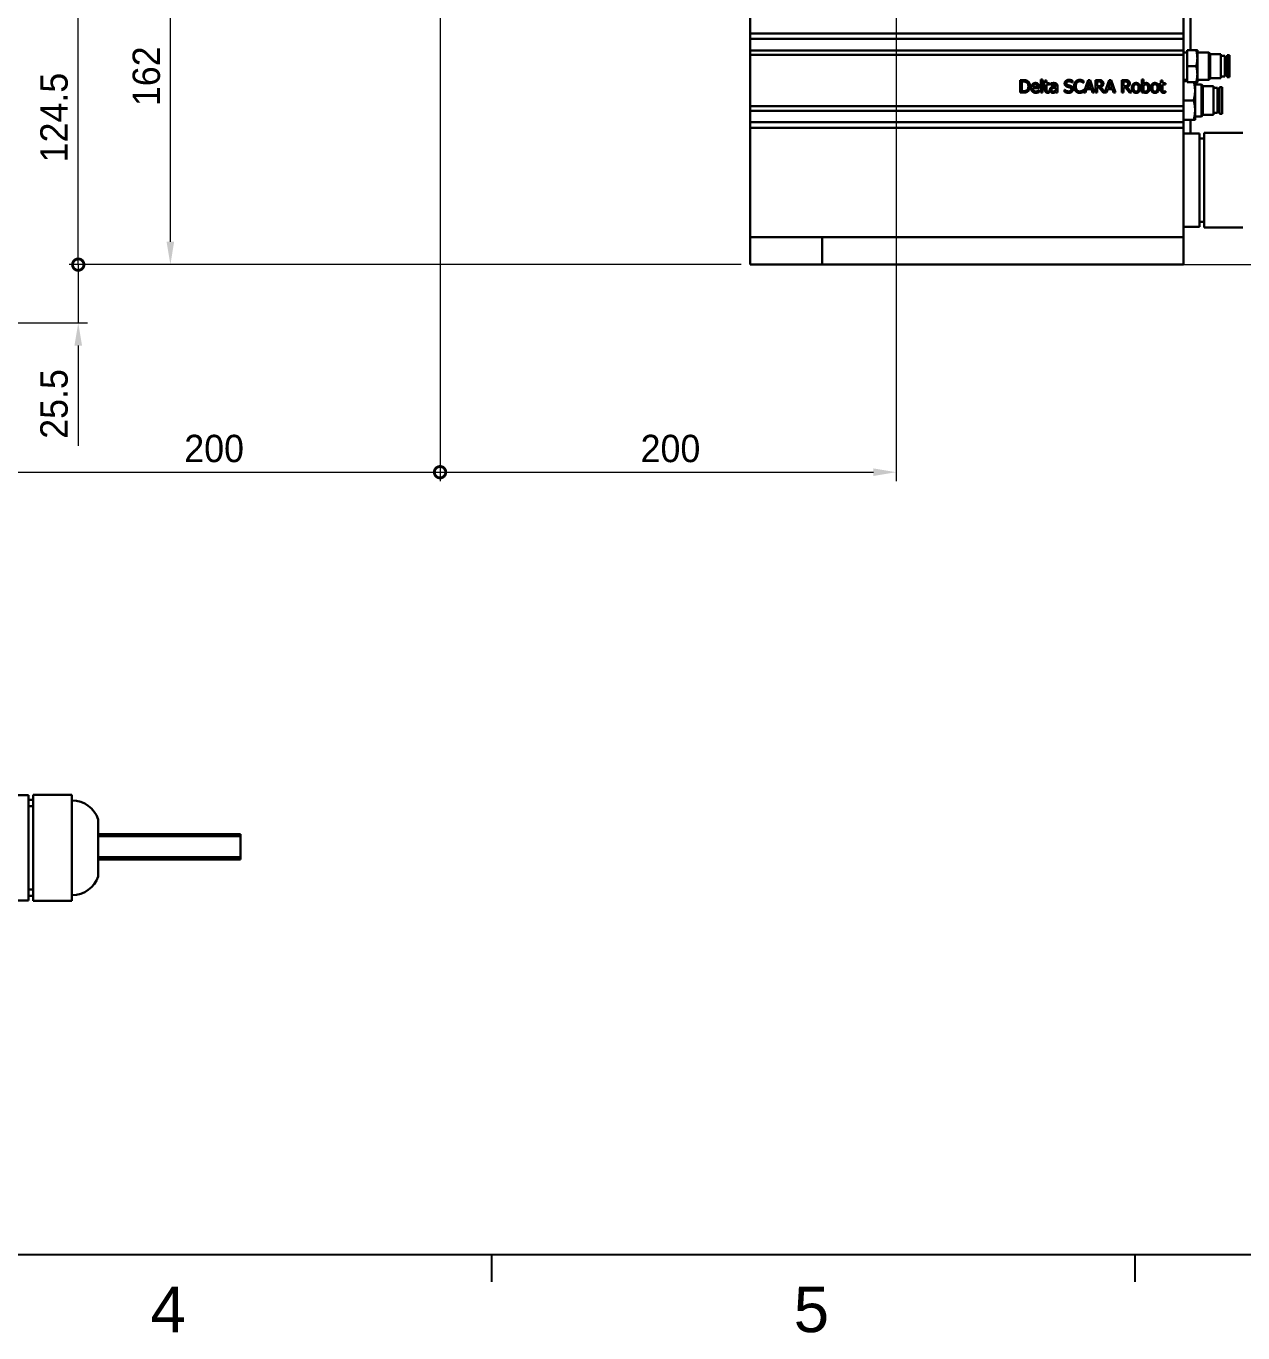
# Model space of a CAD drawing. Header units: millimetres. Extents: x 14 to 2348, y 26 to 1654.
# Drawn here: x 984 to 1517, y 26 to 599 of the extents above; entities that cross this region are included whole.
import ezdxf
from ezdxf.enums import TextEntityAlignment as Align

# ---------------------------------------------------------------- set-up
doc = ezdxf.new("R2010")
doc.units = ezdxf.units.MM
doc.header["$LTSCALE"] = 4
doc.layers.get('0').update_dxf_attribs({"lineweight": 25})
doc.layers.add('可見邊線(ISO)', color=7, linetype='Continuous', lineweight=30)
doc.layers.add('標註(ISO)', color=7, linetype='Continuous', lineweight=9)
doc.styles.add('temp', font='')
doc.styles.add('TEXTSTYLE_1_90', font='arial.ttf')
doc.styles.get('temp').set_extended_font_data('PMingLiU')
doc.dimstyles.new('工研院N500', dxfattribs={"dimscale": 4, "dimtxt": 3, "dimasz": 2.5, "dimexe": 1, "dimexo": 1, "dimgap": 0.762, "dimtad": 1, "dimdec": 3, "dimrnd": 1e-08, "dimdsep": 46, "dimtxsty": 'temp', "dimcen": 0.09, "dimdle": 10, "dimclrd": 1, "dimclre": 1, "dimclrt": 7, "dimazin": 2, "dimtfac": 0.666667, "dimtdec": 3, "dimtmove": 0, "dimatfit": 3, "dimfxl": 1, "dimtolj": 1, "dimlwd": 15, "dimlwe": 15, "dimarcsym": 0})

# ---------------------------------------------------------------- blocks, each defined once
blk = doc.blocks.new('圖框 A2')
at = {"color": 3, "linetype": 'Continuous', "true_color": 0x00ff00}
for p, q in [((15, 15), (579, 15)), ((297, 15), (297, 12)), ((367.5, 15), (367.5, 12))]:
    blk.add_line(p, q, dxfattribs=at)
at = {"color": 1, "true_color": 0xff0000, "style": 'TEXTSTYLE_1_90'}
for s, p in [('4', (261.56, 6.5)), ('5', (332.06, 6.5))]:
    blk.add_text(s, height=5, dxfattribs=at).set_placement(p, align=Align.CENTER)
blk = doc.blocks.new('*D40')
at = {"layer": 'Defpoints', "color": 0, "linetype": 'Continuous', "transparency": 16777216}
for p in [(1312.26, 1188.2), (1485.45, 494.04), (1648.88, 494.04)]:
    blk.add_point(p, dxfattribs=at)
at = {"layer": '標註(ISO)', "color": 1, "linetype": 'Continuous', "lineweight": 15, "transparency": 16777216}
for p, q in [((1316.26, 1188.2), (1652.88, 1188.2)), ((1648.88, 1178.2), (1648.88, 504.04)), ((1489.45, 494.04), (1652.88, 494.04))]:
    blk.add_line(p, q, dxfattribs=at)
at = {"layer": '標註(ISO)', "color": 1, "linetype": 'Continuous', "transparency": 16777216}
for points in [[(1647.22, 1178.2), (1650.55, 1178.2), (1648.88, 1188.2)], [(1647.22, 504.04), (1650.55, 504.04), (1648.88, 494.04)]]:
    blk.add_solid(points, dxfattribs=at)
at = {"layer": '標註(ISO)', "color": 7, "linetype": 'Continuous', "lineweight": 18, "transparency": 16777216, "insert": (1629.98, 823.73), "char_height": 12, "attachment_point": 1, "rotation": 90, "style": 'temp'}
blk.add_mtext('\\A1;\\f新細明體|b0|i0;\\H12.0000;(675)', dxfattribs=at)
blk = doc.blocks.new('_DotSmall')
at = {"color": 0, "linetype": 'ByBlock', "const_width": 0.5}
blk.add_lwpolyline([(-0.0625, 0, 1), (0.0625, 0, 1)], format="xyb", close=True, dxfattribs=at)
blk = doc.blocks.new('*D41')
at = {"layer": 'Defpoints', "color": 0, "linetype": 'Continuous', "transparency": 16777216}
for p in [(1165.45, 675.84), (965.45, 659.04), (1165.45, 403.04)]:
    blk.add_point(p, dxfattribs=at)
at = {"layer": '標註(ISO)', "color": 1, "linetype": 'Continuous', "lineweight": 15, "transparency": 16777216}
for p, q in [((1165.45, 671.84), (1165.45, 399.04)), ((965.45, 655.04), (965.45, 399.04)), ((975.45, 403.04), (1165.45, 403.04))]:
    blk.add_line(p, q, dxfattribs=at)
at = {"layer": '標註(ISO)', "color": 1, "linetype": 'Continuous', "transparency": 16777216}
blk.add_solid([(975.45, 404.7), (975.45, 401.37), (965.45, 403.04)], dxfattribs=at)
at = {"layer": '標註(ISO)', "color": 1, "linetype": 'Continuous', "lineweight": 15, "transparency": 16777216, "xscale": 10, "yscale": 10, "zscale": 10}
blk.add_blockref('_DotSmall', (1165.45, 403.04), dxfattribs=at)
at = {"layer": '標註(ISO)', "color": 7, "linetype": 'Continuous', "lineweight": 18, "transparency": 16777216, "insert": (1053.29, 419.44), "char_height": 12, "attachment_point": 1, "style": 'temp'}
blk.add_mtext('\\A1;200', dxfattribs=at)
blk = doc.blocks.new('*D43')
at = {"layer": 'Defpoints', "color": 0, "linetype": 'Continuous', "transparency": 16777216}
for p in [(1165.45, 675.84), (1365.45, 639.04), (1365.45, 403.04)]:
    blk.add_point(p, dxfattribs=at)
at = {"layer": '標註(ISO)', "color": 1, "linetype": 'Continuous', "lineweight": 15, "transparency": 16777216}
for p, q in [((1165.45, 671.84), (1165.45, 399.04)), ((1365.45, 635.04), (1365.45, 399.04)), ((1165.45, 403.04), (1355.45, 403.04))]:
    blk.add_line(p, q, dxfattribs=at)
at = {"layer": '標註(ISO)', "color": 1, "linetype": 'Continuous', "transparency": 16777216}
blk.add_solid([(1355.45, 404.7), (1355.45, 401.37), (1365.45, 403.04)], dxfattribs=at)
at = {"layer": '標註(ISO)', "color": 1, "linetype": 'Continuous', "lineweight": 15, "transparency": 16777216, "xscale": 10, "yscale": 10, "zscale": 10, "rotation": 180}
blk.add_blockref('_DotSmall', (1165.45, 403.04), dxfattribs=at)
at = {"layer": '標註(ISO)', "color": 7, "linetype": 'Continuous', "lineweight": 18, "transparency": 16777216, "insert": (1253.37, 419.44), "char_height": 12, "attachment_point": 1, "style": 'temp'}
blk.add_mtext('\\A1;200', dxfattribs=at)
blk = doc.blocks.new('*D44')
at = {"layer": 'Defpoints', "color": 0, "linetype": 'Continuous', "transparency": 16777216}
for p in [(1047.21, 656.04), (1120.45, 656.04), (1301.45, 494.04)]:
    blk.add_point(p, dxfattribs=at)
at = {"layer": '標註(ISO)', "color": 1, "linetype": 'Continuous', "lineweight": 15, "transparency": 16777216}
for p, q in [((1116.45, 656.04), (1043.21, 656.04)), ((1047.21, 504.04), (1047.21, 656.04)), ((1297.45, 494.04), (1043.21, 494.04))]:
    blk.add_line(p, q, dxfattribs=at)
at = {"layer": '標註(ISO)', "color": 1, "linetype": 'Continuous', "transparency": 16777216}
blk.add_solid([(1045.54, 504.04), (1048.87, 504.04), (1047.21, 494.04)], dxfattribs=at)
at = {"layer": '標註(ISO)', "color": 1, "linetype": 'Continuous', "lineweight": 15, "transparency": 16777216, "xscale": 10, "yscale": 10, "zscale": 10, "rotation": 90}
blk.add_blockref('_DotSmall', (1047.21, 656.04), dxfattribs=at)
at = {"layer": '標註(ISO)', "color": 7, "linetype": 'Continuous', "lineweight": 18, "transparency": 16777216, "insert": (1030.64, 563.54), "char_height": 12, "attachment_point": 1, "rotation": 90, "style": 'temp'}
blk.add_mtext('\\A1;162', dxfattribs=at)
blk = doc.blocks.new('*D46')
at = {"layer": 'Defpoints', "color": 0, "linetype": 'Continuous', "transparency": 16777216}
for p in [(1006.82, 494.04), (1301.45, 494.04), (973.45, 468.54)]:
    blk.add_point(p, dxfattribs=at)
at = {"layer": '標註(ISO)', "color": 1, "linetype": 'Continuous', "lineweight": 15, "transparency": 16777216}
for p, q in [((1006.82, 494.04), (1006.82, 514.04)), ((1297.45, 494.04), (1002.82, 494.04)), ((1006.82, 494.04), (1006.82, 468.54)), ((977.45, 468.54), (1010.82, 468.54)), ((1006.82, 458.54), (1006.82, 414.62))]:
    blk.add_line(p, q, dxfattribs=at)
at = {"layer": '標註(ISO)', "color": 1, "linetype": 'Continuous', "transparency": 16777216}
blk.add_solid([(1005.15, 458.54), (1008.48, 458.54), (1006.82, 468.54)], dxfattribs=at)
at = {"layer": '標註(ISO)', "color": 1, "linetype": 'Continuous', "lineweight": 15, "transparency": 16777216, "xscale": 10, "yscale": 10, "zscale": 10, "rotation": 270}
blk.add_blockref('_DotSmall', (1006.82, 494.04), dxfattribs=at)
at = {"layer": '標註(ISO)', "color": 7, "linetype": 'Continuous', "lineweight": 18, "transparency": 16777216, "insert": (990.18, 417.67), "char_height": 12, "attachment_point": 1, "rotation": 90, "style": 'temp'}
blk.add_mtext('\\A1;25.5', dxfattribs=at)
blk = doc.blocks.new('*D47')
at = {"layer": 'Defpoints', "color": 0, "linetype": 'Continuous', "transparency": 16777216}
for p in [(973.45, 618.54), (1006.82, 618.54), (1301.45, 494.04)]:
    blk.add_point(p, dxfattribs=at)
at = {"layer": '標註(ISO)', "color": 1, "linetype": 'Continuous', "lineweight": 15, "transparency": 16777216}
for p, q in [((977.45, 618.54), (1010.82, 618.54)), ((1006.82, 494.04), (1006.82, 608.54)), ((1297.45, 494.04), (1002.82, 494.04))]:
    blk.add_line(p, q, dxfattribs=at)
at = {"layer": '標註(ISO)', "color": 1, "linetype": 'Continuous', "transparency": 16777216}
blk.add_solid([(1005.15, 608.54), (1008.48, 608.54), (1006.82, 618.54)], dxfattribs=at)
at = {"layer": '標註(ISO)', "color": 1, "linetype": 'Continuous', "lineweight": 15, "transparency": 16777216, "xscale": 10, "yscale": 10, "zscale": 10, "rotation": 270}
blk.add_blockref('_DotSmall', (1006.82, 494.04), dxfattribs=at)
at = {"layer": '標註(ISO)', "color": 7, "linetype": 'Continuous', "lineweight": 18, "transparency": 16777216, "insert": (990.18, 538.88), "char_height": 12, "attachment_point": 1, "rotation": 90, "style": 'temp'}
blk.add_mtext('\\A1;124.5', dxfattribs=at)

msp = doc.modelspace()

# ---------------------------------------------------------------- linework, layer by layer
at = {"layer": '可見邊線(ISO)'}
for p, q in [((1301.45406, 595.39382), (1301.45406, 651.03585)), ((1491.45406, 651.03585), (1491.45406, 595.39382)), ((1494.45406, 610.53585), (1494.45406, 588.03585)), ((1301.45406, 595.39382), (1491.45406, 595.39382)), ((1301.45406, 594.89382), (1301.45406, 595.39382)), ((1301.45406, 593.49382), (1301.45406, 594.89382)), ((1301.45406, 592.99382), (1301.45406, 593.49382)), ((1491.45406, 592.99382), (1301.45406, 592.99382)), ((1301.45406, 587.99382), (1301.45406, 592.99382)), ((1491.45406, 595.39382), (1491.45406, 594.89382)), ((1491.45406, 594.89382), (1491.45406, 593.49382)), ((1491.45406, 593.49382), (1491.45406, 592.99382)), ((1491.45406, 592.99382), (1491.45406, 587.99382)), ((1301.45406, 587.99382), (1491.45406, 587.99382)), ((1301.45406, 587.058), (1301.45406, 587.99382)), ((1301.45406, 586.56804), (1301.45406, 587.058)), ((1301.45406, 585.95564), (1301.45406, 586.56804)), ((1301.45406, 585.94045), (1301.45406, 585.95564)), ((1301.45406, 585.95564), (1491.45406, 585.95564)), ((1301.45406, 585.94045), (1301.45406, 585.70288)), ((1301.45406, 582.74846), (1301.45406, 585.70288)), ((1491.45406, 587.99382), (1491.45406, 587.058)), ((1491.45406, 587.058), (1491.45406, 586.56804)), ((1491.45406, 587.03585), (1492.95406, 587.03585)), ((1491.45406, 586.56804), (1491.45406, 585.95564)), ((1491.45406, 585.94045), (1491.45406, 585.95564)), ((1491.45406, 585.94045), (1491.45406, 585.70288)), ((1491.45406, 582.74846), (1491.45406, 585.70288)), ((1492.95406, 581.03585), (1492.95406, 588.03585)), ((1496.9491, 588.03585), (1492.95406, 588.03585)), ((1497.45406, 584.53585), (1497.45406, 588.03585)), ((1497.45406, 587.03585), (1502.45406, 587.03585)), ((1497.45406, 577.53585), (1497.45406, 584.53585)), ((1502.45406, 587.03585), (1502.45406, 575.03585)), ((1503.06756, 586.42235), (1502.45406, 587.03585)), ((1503.06756, 586.42235), (1503.06756, 575.64935)), ((1503.06756, 586.28585), (1507.76756, 586.28585)), ((1507.76756, 586.28585), (1507.76756, 575.78585)), ((1507.76756, 585.53585), (1509.46756, 585.53585)), ((1509.46756, 585.53585), (1509.46756, 576.53585)), ((1510.46756, 585.91085), (1510.46756, 576.16085)), ((1510.46756, 585.91085), (1511.56756, 585.91085)), ((1511.56756, 585.91085), (1511.56756, 576.16085)), ((1301.45406, 582.74846), (1301.45406, 566.66282)), ((1491.45406, 582.74846), (1491.45406, 566.66282)), ((1492.95406, 574.03585), (1492.95406, 581.03585)), ((1496.9491, 581.03585), (1492.95406, 581.03585)), ((1509.46756, 583.53585), (1510.46756, 583.53585)), ((1419.80738, 574.95572), (1421.05981, 574.95572)), ((1419.80738, 569.45572), (1419.80738, 574.95572)), ((1421.09547, 574.32281), (1420.53834, 574.32281)), ((1420.53834, 574.32281), (1420.53834, 570.08862)), ((1428.87748, 569.45572), (1428.87748, 575.20085)), ((1428.87748, 575.20085), (1429.57278, 575.20085)), ((1429.57278, 575.20085), (1429.57278, 569.45572)), ((1430.17002, 573.00798), (1430.17002, 573.58294)), ((1430.17002, 573.58294), (1430.63801, 573.58294)), ((1430.63801, 573.00798), (1430.17002, 573.00798)), ((1430.63801, 573.58294), (1430.63801, 574.76852)), ((1430.63801, 574.76852), (1431.33331, 574.76852)), ((1430.63801, 570.72152), (1430.63801, 573.00798)), ((1431.33331, 574.76852), (1431.33331, 573.58294)), ((1431.33331, 573.58294), (1432.61249, 573.58294)), ((1432.61249, 573.00798), (1431.33331, 573.00798)), ((1431.33331, 573.00798), (1431.33331, 571.04243)), ((1432.61249, 573.58294), (1432.61249, 573.00798)), ((1433.16516, 572.78513), (1433.16516, 573.4938)), ((1442.76565, 573.82362), (1442.71216, 573.82362)), ((1442.76565, 574.69721), (1442.76565, 573.82362)), ((1447.58372, 573.70774), (1447.52578, 573.70774)), ((1447.58372, 574.59024), (1447.58372, 573.70774)), ((1447.67286, 569.45572), (1449.52699, 574.95572)), ((1449.95933, 574.20693), (1449.11249, 571.61738)), ((1449.52699, 574.95572), (1450.42732, 574.95572)), ((1450.81062, 571.61738), (1449.95933, 574.20693)), ((1450.42732, 574.95572), (1452.28145, 569.45572)), ((1452.80293, 569.45572), (1452.80293, 574.95572)), ((1452.80293, 574.95572), (1454.22027, 574.95572)), ((1453.53388, 574.32281), (1453.53388, 572.25474)), ((1454.26038, 574.32281), (1453.53388, 574.32281)), ((1456.94896, 569.59082), (1458.75755, 574.95572)), ((1459.18988, 574.20693), (1458.34304, 571.61738)), ((1458.75755, 574.95572), (1459.65787, 574.95572)), ((1460.04118, 571.61738), (1459.18988, 574.20693)), ((1459.65787, 574.95572), (1461.512, 569.45572)), ((1464.39571, 569.45572), (1464.39571, 574.95572)), ((1464.39571, 574.95572), (1465.81306, 574.95572)), ((1465.12667, 574.32281), (1465.12667, 572.25474)), ((1465.85317, 574.32281), (1465.12667, 574.32281)), ((1473.14045, 569.45572), (1473.14045, 575.20085)), ((1473.14045, 575.20085), (1473.83575, 575.20085)), ((1473.83575, 575.20085), (1473.83575, 573.15061)), ((1481.00268, 573.00798), (1481.00268, 573.58294)), ((1481.00268, 573.58294), (1481.47067, 573.58294)), ((1481.47067, 573.00798), (1481.00268, 573.00798)), ((1481.47067, 573.58294), (1481.47067, 574.76852)), ((1481.47067, 574.76852), (1482.16597, 574.76852)), ((1481.47067, 570.72152), (1481.47067, 573.00798)), ((1482.16597, 574.76852), (1482.16597, 573.58294)), ((1482.16597, 573.58294), (1483.44515, 573.58294)), ((1482.16597, 573.00798), (1482.16597, 571.04243)), ((1483.44515, 573.00798), (1482.16597, 573.00798)), ((1483.44515, 573.58294), (1483.44515, 573.00798)), ((1491.45406, 575.03585), (1492.95406, 575.03585)), ((1492.95406, 574.53585), (1491.45406, 574.53585)), ((1496.9491, 574.03585), (1492.95406, 574.03585)), ((1496.45406, 570.28585), (1496.45406, 574.03585)), ((1496.45406, 573.03585), (1499.22706, 573.03585)), ((1497.45406, 574.03585), (1497.45406, 577.53585)), ((1497.45406, 575.03585), (1502.45406, 575.03585)), ((1499.22706, 573.03585), (1499.22706, 559.03585)), ((1499.84056, 572.42235), (1499.22706, 573.03585)), ((1503.06756, 575.64935), (1502.45406, 575.03585)), ((1503.06756, 575.78585), (1507.76756, 575.78585)), ((1507.76756, 576.53585), (1509.46756, 576.53585)), ((1509.46756, 578.53585), (1510.46756, 578.53585)), ((1510.46756, 576.16085), (1511.56756, 576.16085)), ((1421.07318, 569.45572), (1419.80738, 569.45572)), ((1420.53834, 570.08862), (1421.09547, 570.08862)), ((1425.30293, 571.97841), (1427.48242, 571.97841)), ((1428.15989, 571.44802), (1425.30293, 571.44802)), ((1428.04401, 570.46747), (1428.08413, 570.46747)), ((1428.08413, 570.46747), (1428.08413, 569.70977)), ((1428.15989, 571.82687), (1428.15989, 571.44802)), ((1429.57278, 569.45572), (1428.87748, 569.45572)), ((1432.57237, 570.11536), (1432.61249, 570.11536)), ((1432.61249, 570.11536), (1432.61249, 569.49137)), ((1433.20528, 572.78513), (1433.16516, 572.78513)), ((1435.42489, 572.17006), (1435.42489, 572.30377)), ((1435.42489, 570.47192), (1435.42489, 571.61738)), ((1435.42489, 569.45572), (1435.42489, 569.89251)), ((1436.12019, 569.45572), (1435.42489, 569.45572)), ((1436.12019, 572.27703), (1436.12019, 569.45572)), ((1439.24012, 569.78554), (1439.24012, 570.70369)), ((1439.24012, 570.70369), (1439.29361, 570.70369)), ((1447.53024, 570.70369), (1447.58372, 570.70369)), ((1447.58372, 570.70369), (1447.58372, 569.83011)), ((1448.41273, 569.45572), (1447.67286, 569.45572)), ((1448.91192, 570.9934), (1448.41273, 569.45572)), ((1451.01119, 570.9934), (1448.91192, 570.9934)), ((1449.11249, 571.61738), (1450.81062, 571.61738)), ((1451.51038, 569.45572), (1451.01119, 570.9934)), ((1452.28145, 569.45572), (1451.51038, 569.45572)), ((1453.53388, 569.45572), (1452.80293, 569.45572)), ((1453.53388, 572.25474), (1454.1757, 572.25474)), ((1453.53388, 571.64413), (1453.53388, 569.45572)), ((1454.37181, 571.64413), (1453.53388, 571.64413)), ((1456.11006, 569.45572), (1454.37181, 571.64413)), ((1455.10276, 571.84915), (1456.94896, 569.59082)), ((1457.64328, 569.45572), (1456.11006, 569.45572)), ((1458.14247, 570.9934), (1457.64328, 569.45572)), ((1460.24174, 570.9934), (1458.14247, 570.9934)), ((1458.34304, 571.61738), (1460.04118, 571.61738)), ((1460.74093, 569.45572), (1460.24174, 570.9934)), ((1461.512, 569.45572), (1460.74093, 569.45572)), ((1465.12667, 569.45572), (1464.39571, 569.45572)), ((1465.12667, 572.25474), (1465.76849, 572.25474)), ((1465.9646, 571.64413), (1465.12667, 571.64413)), ((1465.12667, 571.64413), (1465.12667, 569.45572)), ((1467.70285, 569.45572), (1465.9646, 571.64413)), ((1466.69555, 571.84915), (1468.6522, 569.45572)), ((1468.6522, 569.45572), (1467.70285, 569.45572)), ((1473.79118, 569.45572), (1473.14045, 569.45572)), ((1473.83575, 569.64737), (1473.79118, 569.45572)), ((1473.83575, 572.56674), (1473.83575, 570.20004)), ((1483.40503, 570.11536), (1483.44515, 570.11536)), ((1483.44515, 570.11536), (1483.44515, 569.49137)), ((1496.45406, 561.78585), (1496.45406, 570.28585)), ((1499.84056, 572.42235), (1499.84056, 559.64935)), ((1499.84056, 572.28585), (1504.54056, 572.28585)), ((1504.54056, 572.28585), (1504.54056, 559.78585)), ((1504.54056, 571.53585), (1506.24056, 571.53585)), ((1506.24056, 571.53585), (1506.24056, 560.53585)), ((1506.24056, 569.48585), (1507.24056, 569.48585)), ((1507.24056, 571.91085), (1507.24056, 560.16085)), ((1507.24056, 571.91085), (1508.34056, 571.91085)), ((1508.34056, 571.91085), (1508.34056, 560.16085)), ((1301.45406, 563.7084), (1301.45406, 566.66282)), ((1301.45406, 563.7084), (1301.45406, 563.47083)), ((1301.45406, 563.45564), (1301.45406, 563.47083)), ((1301.45406, 562.86163), (1301.45406, 563.45564)), ((1301.45406, 563.45564), (1491.45406, 563.45564)), ((1301.45406, 562.37167), (1301.45406, 562.86163)), ((1301.45406, 561.43585), (1301.45406, 562.37167)), ((1491.45406, 563.7084), (1491.45406, 566.66282)), ((1495.84089, 566.03585), (1491.45406, 566.03585)), ((1491.45406, 563.7084), (1491.45406, 563.47083)), ((1491.45406, 563.45564), (1491.45406, 563.47083)), ((1491.45406, 563.45564), (1491.45406, 562.86163)), ((1491.45406, 562.86163), (1491.45406, 562.37167)), ((1491.45406, 562.37167), (1491.45406, 561.43585)), ((1496.45406, 557.53585), (1496.45406, 561.78585)), ((1506.24056, 562.58585), (1507.24056, 562.58585)), ((1491.45406, 561.43585), (1301.45406, 561.43585)), ((1301.45406, 556.43585), (1301.45406, 561.43585)), ((1301.45406, 556.43585), (1491.45406, 556.43585)), ((1301.45406, 555.93585), (1301.45406, 556.43585)), ((1301.45406, 554.53585), (1301.45406, 555.93585)), ((1491.45406, 561.43585), (1491.45406, 556.43585)), ((1495.84089, 557.53585), (1491.45406, 557.53585)), ((1491.45406, 556.43585), (1491.45406, 555.93585)), ((1491.45406, 555.93585), (1491.45406, 554.53585)), ((1494.45406, 557.53585), (1494.45406, 551.48585)), ((1496.45406, 559.03585), (1499.22706, 559.03585)), ((1499.84056, 559.64935), (1499.22706, 559.03585)), ((1499.84056, 559.78585), (1504.54056, 559.78585)), ((1504.54056, 560.53585), (1506.24056, 560.53585)), ((1507.24056, 560.16085), (1508.34056, 560.16085)), ((1301.45406, 554.03585), (1301.45406, 554.53585)), ((1491.45406, 554.03585), (1301.45406, 554.03585)), ((1301.45406, 506.03585), (1301.45406, 554.03585)), ((1491.45406, 554.53585), (1491.45406, 554.03585)), ((1491.45406, 554.03585), (1491.45406, 506.03585)), ((1498.45406, 551.48585), (1491.45406, 551.48585)), ((1498.45406, 551.48585), (1498.45406, 549.98585)), ((1500.45406, 549.28585), (1500.45406, 551.78585)), ((1517.45406, 551.78585), (1500.45406, 551.78585)), ((1498.45406, 549.98585), (1498.45406, 532.53585)), ((1498.45406, 549.33585), (1500.45406, 549.33585)), ((1500.45406, 533.53585), (1500.45406, 549.28585)), ((1500.45406, 528.53585), (1500.45406, 533.53585)), ((1498.45406, 532.53585), (1498.45406, 529.53585)), ((1498.45406, 529.53585), (1498.45406, 512.08585)), ((1500.45406, 512.78585), (1500.45406, 528.53585)), ((1491.45406, 510.58585), (1498.45406, 510.58585)), ((1498.45406, 512.73585), (1500.45406, 512.73585)), ((1498.45406, 512.08585), (1498.45406, 510.58585)), ((1500.45406, 510.28585), (1500.45406, 512.78585)), ((1500.45406, 510.28585), (1517.45406, 510.28585)), ((1301.45406, 506.03585), (1301.76733, 506.03585)), ((1301.45406, 494.03585), (1301.45406, 506.03585)), ((1332.95791, 506.03585), (1301.76733, 506.03585)), ((1332.95791, 506.03585), (1485.45406, 506.03585)), ((1332.95791, 506.03585), (1332.95791, 494.03585)), ((1485.45406, 506.03585), (1491.45406, 506.03585)), ((1491.45406, 494.03585), (1491.45406, 506.03585)), ((1301.45406, 494.03585), (1332.95791, 494.03585)), ((1332.95791, 494.03585), (1485.45406, 494.03585)), ((1491.45406, 494.03585), (1485.45406, 494.03585)), ((984.99098, 261.4867), (977.99098, 261.4867)), ((984.99098, 261.4867), (984.99098, 261.08477)), ((984.99098, 261.08477), (984.99098, 251.01001)), ((984.99098, 259.33717), (986.99098, 259.33717)), ((986.99098, 260.85383), (986.99098, 261.5237)), ((986.99098, 261.5237), (1003.99098, 261.5237)), ((986.99098, 251.76056), (986.99098, 260.85383)), ((1003.99098, 261.5237), (1003.99098, 260.85383)), ((1003.99098, 260.85383), (1003.99098, 256.3072)), ((1003.99098, 259.08717), (1004.19098, 259.08717)), ((984.99098, 256.63717), (986.99098, 256.63717)), ((1003.99098, 256.3072), (1003.99098, 251.76056)), ((984.99098, 251.01001), (984.99098, 248.41193)), ((984.99098, 248.41193), (984.99098, 228.26241)), ((986.99098, 247.43044), (986.99098, 251.76056)), ((986.99098, 229.2439), (986.99098, 247.43044)), ((1003.99098, 251.76056), (1003.99098, 247.43044)), ((1003.99098, 247.43044), (1003.99098, 238.33717)), ((1015.58999, 250.83717), (1015.58999, 225.83717)), ((1077.99098, 244.38645), (1015.58999, 244.38645)), ((1077.99098, 243.48645), (1015.58999, 243.48645)), ((1077.99098, 243.48645), (1077.99098, 244.38645)), ((1077.99098, 234.18645), (1077.99098, 243.48645)), ((1003.99098, 238.33717), (1003.99098, 229.2439)), ((986.99098, 224.91378), (986.99098, 229.2439)), ((1003.99098, 229.2439), (1003.99098, 224.91378)), ((1077.99098, 234.18645), (1015.58999, 234.18645)), ((1077.99098, 233.28645), (1015.58999, 233.28645)), ((1077.99098, 233.28645), (1077.99098, 234.18645)), ((984.99098, 228.26241), (984.99098, 225.66433)), ((984.99098, 225.66433), (984.99098, 215.58957)), ((986.99098, 215.82051), (986.99098, 224.91378)), ((1003.99098, 224.91378), (1003.99098, 220.36714)), ((984.99098, 220.03717), (986.99098, 220.03717)), ((1003.99098, 220.36714), (1003.99098, 215.82051)), ((984.99098, 215.18765), (977.99098, 215.18765)), ((984.99098, 217.33717), (986.99098, 217.33717)), ((984.99098, 215.58957), (984.99098, 215.18765)), ((986.99098, 215.15064), (986.99098, 215.82051)), ((986.99098, 215.15064), (1003.99098, 215.15064)), ((1003.99098, 217.58717), (1004.19098, 217.58717)), ((1003.99098, 215.82051), (1003.99098, 215.15064))]:
    msp.add_line(p, q, dxfattribs=at)
for centre, start, end in [((1004.19098, 247.08717), 18.2099569, 90), ((1004.19098, 229.58717), 270, 341.7900431)]:
    msp.add_arc(centre, 12, start, end, dxfattribs=at)
for points, weights in [([(1496.9491, 588.03585), (1497.45406, 586.16021), (1497.45406, 584.53585)], [1.01001874936, 1.04314139574, 1]), ([(1497.45406, 588.03585), (1497.45406, 588.03585), (1496.9491, 588.03585)], [1, 1.04314139574, 1.01001874936]), ([(1497.45406, 584.53585), (1497.45406, 582.9115), (1496.9491, 581.03585)], [1, 1.04314139574, 1.01001874936]), ([(1496.9491, 581.03585), (1497.45406, 579.16021), (1497.45406, 577.53585)], [1.01001874936, 1.04314139574, 1]), ([(1495.96939, 574.03585), (1496.45406, 572.05282), (1496.45406, 570.28585)], [1.01629247577, 1.03847451388, 1]), ([(1497.45406, 577.53585), (1497.45406, 575.9115), (1496.9491, 574.03585)], [1, 1.04314139574, 1.01001874936]), ([(1496.9491, 574.03585), (1497.45406, 574.03585), (1497.45406, 574.03585)], [1.01001874936, 1.04314139574, 1]), ([(1496.45406, 570.28585), (1496.45406, 568.31342), (1495.84089, 566.03585)], [1, 1.04314139574, 1.01001874936]), ([(1495.84089, 566.03585), (1496.45406, 563.75829), (1496.45406, 561.78585)], [1.01001874936, 1.04314139574, 1]), ([(1496.45406, 561.78585), (1496.45406, 559.81342), (1495.84089, 557.53585)], [1, 1.04314139574, 1.01001874936]), ([(1495.84089, 557.53585), (1496.45406, 557.53585), (1496.45406, 557.53585)], [1.01001874936, 1.04314139574, 1])]:
    msp.add_rational_spline(points, weights, degree=2, dxfattribs=at)
for points in [[(1421.05981, 574.95572), (1421.83534, 574.95572), (1422.71784, 574.72395), (1423.02983, 574.51892)], [(1422.54847, 573.99299), (1422.2543, 574.16682), (1421.5902, 574.32281), (1421.09547, 574.32281)], [(1423.38194, 572.21017), (1423.38194, 572.84307), (1422.96297, 573.73894), (1422.54847, 573.99299)], [(1423.02983, 574.51892), (1423.56022, 574.16682), (1424.14409, 573.00353), (1424.14409, 572.20126)], [(1424.59871, 571.49704), (1424.59871, 572.50434), (1425.65503, 573.69883), (1426.50633, 573.69883)], [(1426.46622, 573.12832), (1426.18988, 573.12832), (1425.80212, 572.96341), (1425.64166, 572.80296)], [(1427.2462, 572.80742), (1427.12586, 572.96341), (1426.74701, 573.12832), (1426.46622, 573.12832)], [(1426.50633, 573.69883), (1426.88964, 573.69883), (1427.48242, 573.47597), (1427.70082, 573.23975)], [(1427.70082, 573.23975), (1427.92367, 573.00353), (1428.15989, 572.3216), (1428.15989, 571.82687)], [(1433.16516, 573.4938), (1433.35682, 573.54729), (1434.0744, 573.681), (1434.42651, 573.681)], [(1434.42205, 573.06593), (1434.18137, 573.06593), (1433.53064, 572.9233), (1433.20528, 572.78513)], [(1435.14409, 572.92776), (1435.01038, 573.01244), (1434.62707, 573.06593), (1434.42205, 573.06593)], [(1434.42651, 573.681), (1434.85438, 573.681), (1435.43826, 573.54729), (1435.67002, 573.37346)], [(1435.42489, 572.30377), (1435.42489, 572.54445), (1435.2778, 572.84307), (1435.14409, 572.92776)], [(1435.67002, 573.37346), (1435.89733, 573.20409), (1436.12019, 572.66479), (1436.12019, 572.27703)], [(1439.28024, 573.48043), (1439.28024, 574.14899), (1440.32319, 575.05377), (1441.12991, 575.05377)], [(1439.6368, 572.48651), (1439.46743, 572.66925), (1439.28024, 573.15952), (1439.28024, 573.48043)], [(1441.17894, 574.42087), (1440.67084, 574.42087), (1440.04239, 573.94396), (1440.04239, 573.5562)], [(1440.04239, 573.5562), (1440.04239, 573.20855), (1440.41233, 572.79405), (1440.75998, 572.70045)], [(1441.12991, 575.05377), (1441.59344, 575.05377), (1442.41354, 574.87103), (1442.76565, 574.69721)], [(1442.71216, 573.82362), (1442.4492, 574.06431), (1441.6291, 574.42087), (1441.17894, 574.42087)], [(1443.41192, 572.20126), (1443.41192, 572.8921), (1443.76403, 573.91722), (1444.09831, 574.29607)], [(1444.09831, 574.29607), (1444.42813, 574.66601), (1445.32845, 575.05377), (1445.88558, 575.05377)], [(1444.66435, 573.86374), (1444.43259, 573.58294), (1444.17408, 572.73165), (1444.17408, 572.20126)], [(1445.88113, 574.42978), (1445.52902, 574.42978), (1444.90058, 574.14008), (1444.66435, 573.86374)], [(1446.90625, 574.16682), (1446.69677, 574.2827), (1446.20203, 574.42978), (1445.88113, 574.42978)], [(1445.88558, 575.05377), (1446.16192, 575.05377), (1446.64774, 574.97354), (1446.85276, 574.91114)], [(1446.85276, 574.91114), (1447.03105, 574.8532), (1447.40098, 574.68829), (1447.58372, 574.59024)], [(1447.52578, 573.70774), (1447.42772, 573.79688), (1447.12464, 574.04648), (1446.90625, 574.16682)], [(1454.22027, 574.95572), (1454.69272, 574.95572), (1455.33007, 574.8532), (1455.61978, 574.66601)], [(1455.13396, 574.13562), (1454.97797, 574.23813), (1454.56346, 574.32281), (1454.26038, 574.32281)], [(1456.24377, 573.4626), (1456.24377, 572.8609), (1455.6287, 572.04526), (1455.10276, 571.84915)], [(1455.48161, 573.40466), (1455.48161, 573.64534), (1455.31225, 574.01528), (1455.13396, 574.13562)], [(1455.16962, 572.53999), (1455.33007, 572.69153), (1455.48161, 573.11941), (1455.48161, 573.40466)], [(1455.61978, 574.66601), (1455.90949, 574.47881), (1456.24377, 573.89494), (1456.24377, 573.4626)], [(1465.81306, 574.95572), (1466.2855, 574.95572), (1466.92286, 574.8532), (1467.21257, 574.66601)], [(1466.72675, 574.13562), (1466.57075, 574.23813), (1466.15625, 574.32281), (1465.85317, 574.32281)], [(1467.83656, 573.4626), (1467.83656, 572.8609), (1467.22148, 572.04526), (1466.69555, 571.84915)], [(1467.0744, 573.40466), (1467.0744, 573.64534), (1466.90503, 574.01528), (1466.72675, 574.13562)], [(1466.76241, 572.53999), (1466.92286, 572.69153), (1467.0744, 573.11941), (1467.0744, 573.40466)], [(1467.21257, 574.66601), (1467.50228, 574.47881), (1467.83656, 573.89494), (1467.83656, 573.4626)], [(1468.74134, 571.51933), (1468.74134, 572.55337), (1469.75755, 573.69883), (1470.58656, 573.69883)], [(1470.58656, 573.10158), (1470.04725, 573.10158), (1469.45892, 572.3216), (1469.45892, 571.51933)], [(1470.58656, 573.69883), (1471.42448, 573.69883), (1472.42732, 572.55782), (1472.42732, 571.51933)], [(1471.70973, 571.51933), (1471.70973, 572.3216), (1471.12586, 573.10158), (1470.58656, 573.10158)], [(1473.83575, 573.15061), (1474.09871, 573.38683), (1474.70933, 573.69883), (1475.09709, 573.69883)], [(1474.93218, 573.03918), (1474.65139, 573.03918), (1474.07197, 572.77176), (1473.83575, 572.56674)], [(1475.88153, 571.5327), (1475.88153, 572.27257), (1475.43137, 573.03918), (1474.93218, 573.03918)], [(1475.09709, 573.69883), (1475.79685, 573.69883), (1476.59912, 572.58011), (1476.59912, 571.58619)], [(1477.02699, 571.51933), (1477.02699, 572.55337), (1478.0432, 573.69883), (1478.87221, 573.69883)], [(1478.87221, 573.10158), (1478.33291, 573.10158), (1477.74458, 572.3216), (1477.74458, 571.51933)], [(1478.87221, 573.69883), (1479.71014, 573.69883), (1480.71298, 572.55782), (1480.71298, 571.51933)], [(1479.99539, 571.51933), (1479.99539, 572.3216), (1479.41152, 573.10158), (1478.87221, 573.10158)], [(1423.02092, 569.89696), (1422.60195, 569.634), (1421.74174, 569.45572), (1421.07318, 569.45572)], [(1421.09547, 570.08862), (1421.58129, 570.08862), (1422.3167, 570.24461), (1422.61532, 570.45409)], [(1422.61532, 570.45409), (1422.99863, 570.7126), (1423.38194, 571.56836), (1423.38194, 572.21017)], [(1424.14409, 572.20126), (1424.14409, 571.44802), (1423.53348, 570.2357), (1423.02092, 569.89696)], [(1426.6757, 569.36212), (1425.68623, 569.36212), (1424.59871, 570.47192), (1424.59871, 571.49704)], [(1425.64166, 572.80296), (1425.48566, 572.63805), (1425.32521, 572.24137), (1425.30293, 571.97841)], [(1425.30293, 571.44802), (1425.30293, 570.73043), (1426.02497, 569.96828), (1426.66678, 569.96828)], [(1426.66678, 569.96828), (1426.89409, 569.96828), (1427.33534, 570.07079), (1427.51362, 570.15102)], [(1427.45568, 569.478), (1427.25511, 569.42006), (1426.92529, 569.36212), (1426.6757, 569.36212)], [(1427.48242, 571.97841), (1427.47351, 572.2592), (1427.35763, 572.66925), (1427.2462, 572.80742)], [(1428.08413, 569.70977), (1427.96378, 569.66074), (1427.59831, 569.51811), (1427.45568, 569.478)], [(1427.51362, 570.15102), (1427.70082, 570.24016), (1427.95933, 570.39615), (1428.04401, 570.46747)], [(1431.84142, 569.37549), (1431.27537, 569.37549), (1430.63801, 570.02176), (1430.63801, 570.72152)], [(1431.33331, 571.04243), (1431.33331, 570.73043), (1431.3556, 570.38724), (1431.43137, 570.24016)], [(1431.43137, 570.24016), (1431.49377, 570.1109), (1431.77456, 569.98165), (1432.01524, 569.98165)], [(1432.61249, 569.49137), (1432.41638, 569.43789), (1432.01524, 569.37549), (1431.84142, 569.37549)], [(1432.01524, 569.98165), (1432.18461, 569.98165), (1432.50106, 570.08416), (1432.57237, 570.11536)], [(1432.83088, 570.6502), (1432.83088, 571.07808), (1433.1919, 571.68424), (1433.58413, 571.85807)], [(1433.19636, 569.70531), (1433.03145, 569.87468), (1432.83088, 570.37387), (1432.83088, 570.6502)], [(1434.08331, 569.33983), (1433.82926, 569.33983), (1433.37019, 569.53149), (1433.19636, 569.70531)], [(1434.18583, 571.44802), (1433.90949, 571.36333), (1433.54847, 571.01123), (1433.54847, 570.69923)], [(1433.54847, 570.69923), (1433.54847, 570.34267), (1433.9496, 569.98165), (1434.33291, 569.98165)], [(1433.58413, 571.85807), (1433.93178, 572.01852), (1434.87667, 572.13886), (1435.42489, 572.17006)], [(1434.92124, 569.5404), (1434.7385, 569.44234), (1434.39531, 569.33983), (1434.08331, 569.33983)], [(1435.42489, 571.61738), (1435.17529, 571.5951), (1434.42205, 571.51933), (1434.18583, 571.44802)], [(1434.33291, 569.98165), (1434.65827, 569.98165), (1435.19312, 570.26244), (1435.42489, 570.47192)], [(1435.42489, 569.89251), (1435.3402, 569.83011), (1435.05495, 569.60725), (1434.92124, 569.5404)], [(1441.04523, 569.35766), (1440.44798, 569.35766), (1439.61006, 569.60725), (1439.24012, 569.78554)], [(1439.29361, 570.70369), (1439.65463, 570.36495), (1440.56832, 569.99056), (1440.99174, 569.99056)], [(1440.54604, 572.00069), (1440.26079, 572.07646), (1439.81062, 572.30377), (1439.6368, 572.48651)], [(1441.53996, 571.7511), (1441.28591, 571.82241), (1440.86249, 571.92046), (1440.54604, 572.00069)], [(1440.75998, 572.70045), (1440.99174, 572.63805), (1441.66476, 572.4776), (1441.88761, 572.41074)], [(1440.99174, 569.99056), (1441.5979, 569.99056), (1442.21743, 570.49421), (1442.21743, 570.90871)], [(1442.4804, 569.85685), (1442.21743, 569.61617), (1441.54887, 569.35766), (1441.04523, 569.35766)], [(1442.21743, 570.90871), (1442.21743, 571.23854), (1441.89207, 571.64858), (1441.53996, 571.7511)], [(1441.88761, 572.41074), (1442.45366, 572.23691), (1442.97959, 571.53716), (1442.97959, 571.0246)], [(1442.97959, 571.0246), (1442.97959, 570.69923), (1442.71662, 570.07525), (1442.4804, 569.85685)], [(1444.10276, 570.0797), (1443.77294, 570.43627), (1443.41192, 571.50596), (1443.41192, 572.20126)], [(1445.87221, 569.35766), (1445.33737, 569.35766), (1444.43259, 569.71868), (1444.10276, 570.0797)], [(1444.17408, 572.20126), (1444.17408, 571.63521), (1444.44596, 570.81957), (1444.68218, 570.53878)], [(1444.68218, 570.53878), (1444.91395, 570.2669), (1445.53348, 569.99056), (1445.88113, 569.99056)], [(1446.85276, 569.51811), (1446.61208, 569.43789), (1446.20203, 569.35766), (1445.87221, 569.35766)], [(1445.88113, 569.99056), (1446.19758, 569.99056), (1446.73688, 570.14656), (1446.94636, 570.26244)], [(1447.58372, 569.83011), (1447.40098, 569.74542), (1447.08007, 569.58943), (1446.85276, 569.51811)], [(1446.94636, 570.26244), (1447.14693, 570.37832), (1447.44555, 570.61901), (1447.53024, 570.70369)], [(1454.1757, 572.25474), (1454.49215, 572.25474), (1454.99579, 572.36617), (1455.16962, 572.53999)], [(1465.76849, 572.25474), (1466.08494, 572.25474), (1466.58858, 572.36617), (1466.76241, 572.53999)], [(1470.58656, 569.33983), (1469.72635, 569.33983), (1468.74134, 570.51204), (1468.74134, 571.51933)], [(1469.45892, 571.51933), (1469.45892, 570.73935), (1470.04725, 569.93708), (1470.58656, 569.93708)], [(1470.58656, 569.93708), (1471.1214, 569.93708), (1471.70973, 570.72597), (1471.70973, 571.51933)], [(1472.42732, 571.51933), (1472.42732, 570.47638), (1471.42448, 569.33983), (1470.58656, 569.33983)], [(1473.83575, 570.20004), (1474.09871, 570.07079), (1474.5043, 569.96382), (1474.74499, 569.96382)], [(1474.8787, 569.33983), (1474.54442, 569.33983), (1474.06751, 569.50474), (1473.83575, 569.64737)], [(1474.74499, 569.96382), (1475.27537, 569.96382), (1475.88153, 570.71706), (1475.88153, 571.5327)], [(1476.59912, 571.58619), (1476.59912, 570.57443), (1475.61857, 569.33983), (1474.8787, 569.33983)], [(1478.87221, 569.33983), (1478.012, 569.33983), (1477.02699, 570.51204), (1477.02699, 571.51933)], [(1477.74458, 571.51933), (1477.74458, 570.73935), (1478.33291, 569.93708), (1478.87221, 569.93708)], [(1478.87221, 569.93708), (1479.40706, 569.93708), (1479.99539, 570.72597), (1479.99539, 571.51933)], [(1480.71298, 571.51933), (1480.71298, 570.47638), (1479.71014, 569.33983), (1478.87221, 569.33983)], [(1482.67408, 569.37549), (1482.10803, 569.37549), (1481.47067, 570.02176), (1481.47067, 570.72152)], [(1482.16597, 571.04243), (1482.16597, 570.73043), (1482.18826, 570.38724), (1482.26403, 570.24016)], [(1482.26403, 570.24016), (1482.32643, 570.1109), (1482.60722, 569.98165), (1482.8479, 569.98165)], [(1483.44515, 569.49137), (1483.24904, 569.43789), (1482.8479, 569.37549), (1482.67408, 569.37549)], [(1482.8479, 569.98165), (1483.01727, 569.98165), (1483.33372, 570.08416), (1483.40503, 570.11536)]]:
    msp.add_open_spline(points, degree=2, dxfattribs=at)

# ---------------------------------------------------------------- block references
at = {"xscale": 4, "yscale": 4, "zscale": 4}
msp.add_blockref('圖框 A2', (0, 0), dxfattribs=at)

# ---------------------------------------------------------------- dimensions: what is measured, and where the dimension line sits
at = {"layer": '標註(ISO)', "color": 1, "linetype": 'Continuous', "lineweight": 18, "true_color": 0xff0000}
dim = msp.add_linear_dim(base=(1648.88388, 494.03585), p1=(1312.25567, 1188.20054), p2=(1485.45406, 494.03585), angle=270, text='\\f新細明體|b0|i0;\\H12.0000;(<>)', dimstyle='工研院N500', override={"dimgap": 0.762, "dimdec": 3, "dimlfac": 0.972392, "dimtol": 0, "dimlim": 0, "dimtp": 0, "dimtm": 0, "dimtdec": 3, "dimtofl": 0, "dimatfit": 1}, dxfattribs=at)
dim.commit()
dim.dimension.update_dxf_attribs({"geometry": '*D40', "text_midpoint": (1648.88388, 841.1182), "dimtype": 160})
for base, p1, p2, angle, override, picture, middle in [((1165.45406, 403.03585), (965.45406, 659.03585), (1165.45406, 675.83585), 180, {"dimgap": 0.762, "dimdec": 3, "dimblk2": 'DotSmall', "dimsah": 1, "dimdle": 0, "dimtol": 0, "dimlim": 0, "dimtp": 0, "dimtm": 0, "dimtdec": 3, "dimtofl": 0, "dimatfit": 1}, '*D41', (1065.41406, 403.03585)), ((1365.45406, 403.03585), (1165.45406, 675.83585), (1365.45406, 639.03585), 180, {"dimgap": 0.762, "dimdec": 3, "dimblk1": 'DotSmall', "dimsah": 1, "dimdle": 0, "dimtol": 0, "dimlim": 0, "dimtp": 0, "dimtm": 0, "dimtdec": 3, "dimtofl": 0, "dimatfit": 1}, '*D43', (1265.49406, 403.03585)), ((1047.20716, 656.03585), (1301.45406, 494.03585), (1120.45406, 656.03585), 90, {"dimgap": 0.762, "dimdec": 3, "dimblk2": 'DotSmall', "dimsah": 1, "dimdle": 0, "dimtol": 0, "dimlim": 0, "dimtp": 0, "dimtm": 0, "dimtdec": 3, "dimtofl": 0, "dimatfit": 1}, '*D44', (1047.20716, 574.99585)), ((1006.81501, 618.53585), (1301.45406, 494.03585), (973.45406, 618.53585), 90, {"dimgap": 0.762, "dimdec": 3, "dimblk1": 'DotSmall', "dimsah": 1, "dimdle": 0, "dimtol": 0, "dimlim": 0, "dimtp": 0, "dimtm": 0, "dimtdec": 3, "dimtofl": 0, "dimatfit": 1}, '*D47', (1006.81501, 556.32585)), ((1006.81501, 494.03585), (973.45406, 468.53585), (1301.45406, 494.03585), 90, {"dimgap": 0.762, "dimdec": 3, "dimblk2": 'DotSmall', "dimsah": 1, "dimdle": 0, "dimtol": 0, "dimlim": 0, "dimtp": 0, "dimtm": 0, "dimtdec": 3, "dimtofl": 1, "dimatfit": 1}, '*D46', (1006.81501, 431.57797))]:
    dim = msp.add_linear_dim(base=base, p1=p1, p2=p2, angle=angle, dimstyle='工研院N500', override=override, dxfattribs=at)
    dim.commit()
    dim.dimension.update_dxf_attribs({"geometry": picture, "text_midpoint": middle, "dimtype": 160})

doc.saveas('drawing.dxf')
